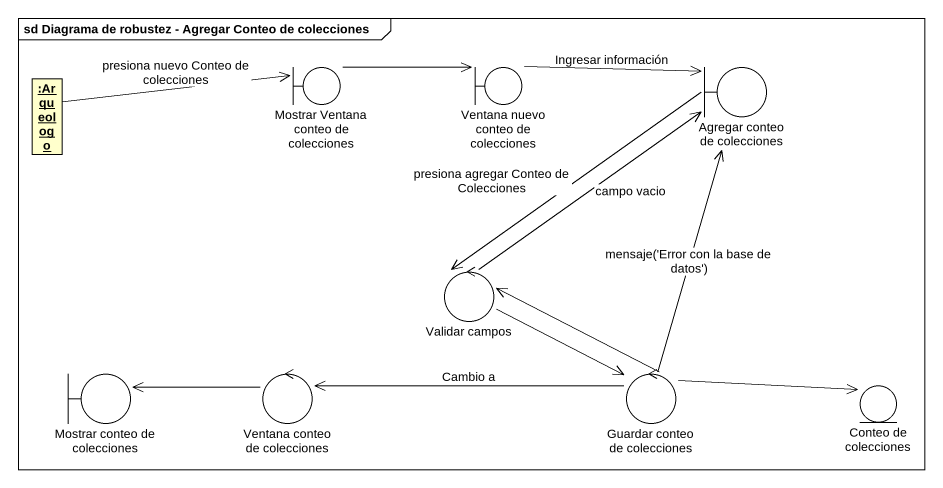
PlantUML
@startuml
mainframe sd Diagrama de robustez - Agregar Conteo de colecciones
allowmixing
hide circle
hide empty members
object ":Arqueologo" as Arqueologo
boundary "Mostrar Ventana conteo de colecciones" as Mostrar_Ventana_conteo_de
boundary "Ventana nuevo conteo de colecciones" as Ventana_nuevo_conteo_de
boundary "Agregar conteo de colecciones" as Agregar_conteo_de
control "Validar campos" as Validar_campos
boundary "Mostrar conteo de colecciones" as Mostrar_conteo_de
control "Ventana conteo de colecciones" as Ventana_conteo_de
control "Guardar conteo de colecciones" as Guardar_conteo_de
entity "Conteo de colecciones" as Conteo_de_colecciones
Arqueologo -right-> Mostrar_Ventana_conteo_de : presiona nuevo Conteo de colecciones
Mostrar_Ventana_conteo_de -right-> Ventana_nuevo_conteo_de
Ventana_nuevo_conteo_de -right-> Agregar_conteo_de : Ingresar información
Agregar_conteo_de --> Validar_campos : presiona agregar Conteo de Colecciones
Validar_campos -up-> Agregar_conteo_de : campo vacio
Validar_campos --> Guardar_conteo_de
Ventana_conteo_de -left-> Mostrar_conteo_de
Guardar_conteo_de -up-> Agregar_conteo_de : mensaje('Error con la base de datos')
Guardar_conteo_de -up-> Validar_campos
Guardar_conteo_de -left-> Ventana_conteo_de : Cambio a
Guardar_conteo_de -right-> Conteo_de_colecciones
@enduml
